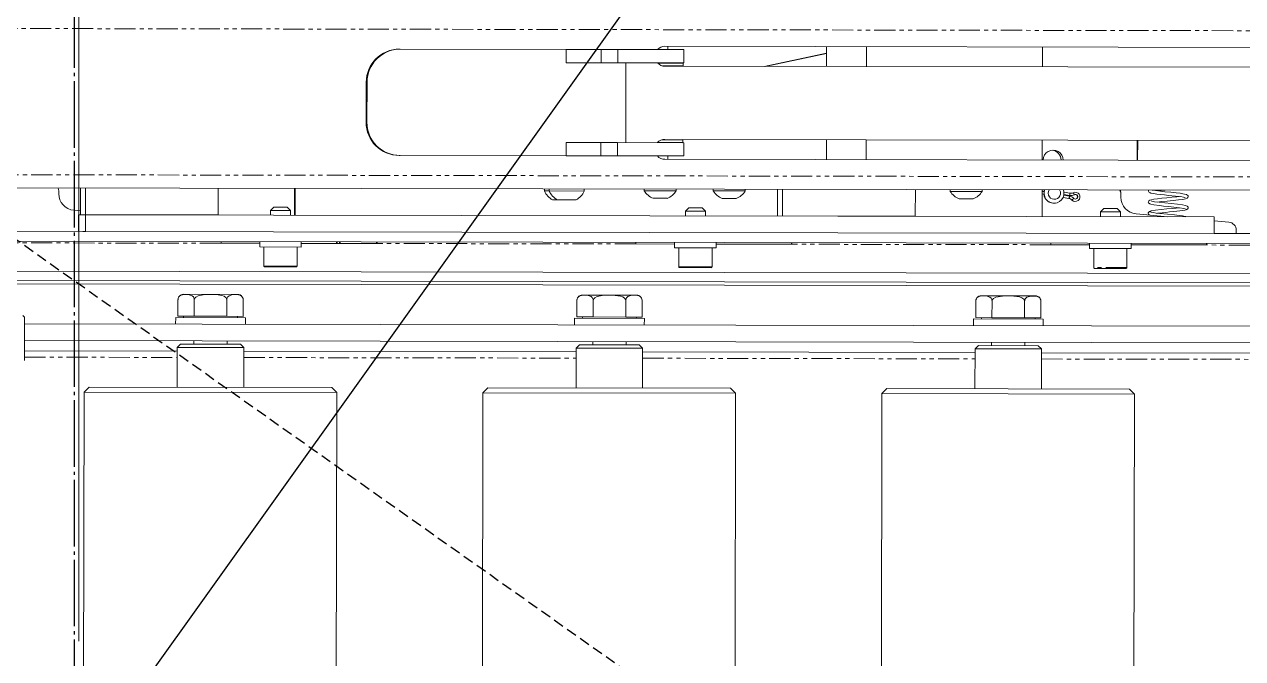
# Model space of a CAD drawing. Header units: millimetres. Extents: x -383313 to -161684, y -117025 to 99224.
# Drawn here: x -340529.2 to -340162.7, y -7487.9 to -7297 of the extents above; entities that cross this region are included whole.
import ezdxf

# ---------------------------------------------------------------- set-up
doc = ezdxf.new("R2010")
doc.units = ezdxf.units.MM
doc.header["$MEASUREMENT"] = 0
for name, pattern in [('AM_ISO08W050x2', [9, 6, -0.75, 1.5, -0.75]), ('NASCOSTA2', [4.7625, 3.175, -1.5875]), ('PHANTOM', [12.7, 6.35, -1.27, 1.27, -1.27, 1.27, -1.27]), ('PS-GOST2.303 5', [24, 20, -1.5, 1, -1.5])]:
    doc.linetypes.add(name, pattern=pattern)
doc.layers.get('Defpoints').update_dxf_attribs({"color": 31})
doc.layers.add('AM_5', color=3, linetype='Continuous', lineweight=25)
for name, color, linetype in [('P-0000', 7, 'Continuous'), ('P-4ECA', 7, 'Continuous'), ('PDF_Geometry', 7, 'Continuous'), ('PS_Оси', 5, 'PS-GOST2.303 5')]:
    doc.layers.add(name, color=color, linetype=linetype)
doc.dimstyles.new('AM_ISO', dxfattribs={"dimtxt": 3.5, "dimasz": 2.5, "dimexe": 1, "dimexo": 1, "dimgap": 1.5, "dimtad": 1, "dimdsep": 46, "dimtxsty": 'Standard', "dimcen": 0, "dimclrd": 256, "dimclre": 256, "dimclrt": 2, "dimadec": 0, "dimazin": 2, "dimtp": 0.1, "dimtm": 0.1, "dimtfac": 0.71, "dimtmove": 0, "dimatfit": 3, "dimfxl": 1, "dimtzin": 0, "dimlwd": -1, "dimlwe": -1, "dimarcsym": 0})

# ---------------------------------------------------------------- blocks, each defined once
blk = doc.blocks.new('A$Cf5759c35')
at = {"layer": 'PDF_Geometry', "color": 8, "lineweight": 13}
blk.add_lwpolyline([(17949.16, 10782.3), (17949.16, 11032.07)], dxfattribs=at)
blk = doc.blocks.new('*D168')
at = {"layer": 'AM_5', "transparency": 16777216}
for p, q in [((2170.33, 1608.77), (1662.33, 898.12)), ((438.77, -813.52), (1601.85, 813.52)), ((378.29, -898.12), (317.81, -982.73))]:
    blk.add_line(p, q, dxfattribs=at)
blk.add_arc((1020.31, 0), 1000, 324.74482, 56.67567, dxfattribs=at)
for points in [[(1648.23, 908.2), (1676.43, 888.04), (1601.85, 813.52)], [(364.19, -888.04), (392.39, -908.2), (438.77, -813.52)]]:
    blk.add_solid(points, dxfattribs=at)
at = {"layer": 'Defpoints', "color": 0, "transparency": 16777216}
for p in [(1601.85, 813.52), (438.77, -813.52)]:
    blk.add_point(p, dxfattribs=at)
at = {"layer": 'AM_5', "color": 6, "transparency": 16777216, "insert": (1863.47, 1380.69), "char_height": 156, "attachment_point": 5, "rotation": 54.4411}
blk.add_mtext('∅2000', dxfattribs=at)
blk = doc.blocks.new('A$C16512043')
at = {"color": 7, "linetype": 'PHANTOM', "lineweight": 0}
for p, q in [((718.27, 674.39), (178.98, 674.39)), ((477.36, 668.39), (477.36, 664.39)), ((482.35, 668.39), (482.35, 664.39)), ((406.68, 658.39), (406.78, 658.39)), ((406.78, 658.39), (406.94, 658.39)), ((406.68, 646.39), (406.78, 646.39)), ((406.78, 646.39), (406.94, 646.39)), ((477.36, 640.39), (477.36, 636.39)), ((482.35, 640.39), (482.35, 636.39)), ((178.98, 630.39), (718.27, 630.39)), ((618.38, 624.69), (618.3, 624.69)), ((363.11, 609.89), (154.47, 609.89)), ((487.94, 609.89), (410.04, 609.89)), ((612.78, 609.89), (534.88, 609.89)), ((736.12, 609.89), (659.72, 609.89)), ((380.99, 603.04), (375.99, 603.04)), ((385.99, 603.04), (380.99, 603.04)), ((505.83, 603.04), (500.83, 603.04)), ((510.83, 603.04), (505.83, 603.04)), ((635.66, 603.04), (625.66, 603.04)), ((304, 575.5), (350, 575.5)), ((370, 575.5), (470, 575.5)), ((490, 575.5), (590, 575.5)), ((610, 575.5), (710, 575.5))]:
    blk.add_line(p, q, dxfattribs=at)
at = {"color": 7, "linetype": 'Continuous', "lineweight": 15}
for p, q in [((416.77, 668.39), (416.93, 668.39)), ((416.93, 668.39), (466.86, 668.39)), ((466.86, 668.39), (466.86, 664.39)), ((477.36, 668.39), (466.86, 668.39)), ((482.35, 668.39), (477.36, 668.39)), ((502.28, 668.39), (482.35, 668.39)), ((496.56, 669.39), (716.27, 669.39)), ((497.46, 668.39), (497.46, 669.39)), ((502.28, 664.39), (502.28, 668.39)), ((526.41, 663.39), (545.18, 667.38)), ((526.67, 663.39), (545.18, 667.32)), ((545.18, 669.39), (545.18, 663.39)), ((557.18, 663.39), (557.18, 669.39)), ((610.13, 669.39), (610.13, 663.39)), ((477.36, 664.39), (466.86, 664.39)), ((482.35, 664.39), (477.36, 664.39)), ((502.28, 664.39), (482.35, 664.39)), ((484.84, 664.39), (484.84, 640.39)), ((502, 664.29), (494.42, 664.29)), ((495.8, 663.49), (502, 663.49)), ((502, 664.29), (501.9, 664.39)), ((501.9, 663.39), (502, 663.49)), ((502, 663.49), (502, 664.29)), ((716.27, 663.39), (496.56, 663.39)), ((406.68, 646.39), (406.68, 658.39)), ((406.78, 646.39), (406.78, 658.39)), ((406.78, 646.39), (406.78, 658.39)), ((406.94, 646.39), (406.94, 658.39)), ((466.86, 640.39), (466.86, 636.39)), ((477.36, 640.39), (466.86, 640.39)), ((482.35, 640.39), (477.36, 640.39)), ((502.28, 640.39), (482.35, 640.39)), ((494.42, 640.49), (502, 640.49)), ((502, 641.29), (495.8, 641.29)), ((496.56, 641.39), (716.27, 641.39)), ((502, 641.29), (501.9, 641.39)), ((501.9, 640.39), (502, 640.49)), ((502, 640.49), (502, 641.29)), ((502.28, 636.39), (502.28, 640.39)), ((545.18, 641.39), (545.18, 635.39)), ((557.18, 635.39), (557.18, 641.39)), ((610.13, 641.39), (610.13, 635.39)), ((638.64, 641.39), (638.64, 635.39)), ((638.83, 641.39), (638.83, 635.39)), ((416.77, 636.39), (416.93, 636.39)), ((466.86, 636.39), (416.93, 636.39)), ((477.36, 636.39), (466.86, 636.39)), ((482.35, 636.39), (477.36, 636.39)), ((502.28, 636.39), (482.35, 636.39)), ((716.27, 635.39), (496.56, 635.39)), ((497.46, 635.39), (497.46, 636.39)), ((718.07, 626.39), (178.78, 626.39)), ((314.25, 625.61), (314.25, 624.7)), ((320.77, 626.39), (320.77, 618.39)), ((322.3, 626.39), (322.3, 618.39)), ((362.25, 626.39), (362.25, 618.39)), ((385.17, 618.39), (385.17, 626.39)), ((385.42, 618.39), (385.42, 626.39)), ((460.4, 626.39), (460.4, 625.79)), ((461.84, 625.79), (460.4, 625.79)), ((461.84, 626.39), (461.84, 625.79)), ((472.34, 625.79), (461.84, 625.79)), ((464.29, 623.09), (462.85, 623.09)), ((465.33, 623.09), (464.29, 623.09)), ((469.89, 623.09), (465.33, 623.09)), ((472.34, 625.79), (472.34, 626.39)), ((490.39, 626.39), (490.39, 625.89)), ((490.75, 625.89), (490.39, 625.89)), ((499.99, 625.89), (490.75, 625.89)), ((495.99, 623.64), (493.09, 623.64)), ((497.29, 623.64), (495.99, 623.64)), ((499.99, 625.89), (499.99, 626.39)), ((511.17, 626.39), (511.17, 625.89)), ((511.54, 625.89), (511.17, 625.89)), ((520.77, 625.89), (511.54, 625.89)), ((516.78, 623.64), (513.87, 623.64)), ((518.07, 623.64), (516.78, 623.64)), ((520.77, 625.89), (520.77, 626.39)), ((530.49, 626.39), (530.49, 618.39)), ((532.03, 626.39), (532.03, 618.39)), ((571.97, 626.39), (571.97, 618.39)), ((582.46, 626.39), (582.46, 625.89)), ((582.83, 625.89), (582.46, 625.89)), ((592.06, 625.89), (582.83, 625.89)), ((588.07, 623.64), (585.16, 623.64)), ((589.36, 623.64), (588.07, 623.64)), ((592.06, 625.89), (592.06, 626.39)), ((610.13, 626.39), (610.13, 618.39)), ((610.75, 625.96), (610.13, 626.07)), ((610.75, 625.95), (610.13, 626.05)), ((610.72, 625.8), (610.13, 625.9)), ((610.13, 625.17), (610.67, 625.08)), ((616.42, 624.12), (618.19, 623.82)), ((618.35, 624.53), (616.65, 624.81)), ((618.38, 624.69), (616.67, 624.97)), ((618.3, 624.69), (616.67, 624.96)), ((618.46, 625.4), (616.69, 625.69)), ((618.68, 624.66), (618.76, 624.66)), ((633.65, 626.39), (633.65, 626.04)), ((633.83, 625.11), (633.83, 624.2)), ((318.81, 619.72), (320.77, 619.55)), ((378.99, 620.79), (377.99, 619.79)), ((377.99, 619.79), (377.99, 618.39)), ((380.99, 619.79), (377.99, 619.79)), ((380.99, 620.79), (378.99, 620.79)), ((382.99, 620.79), (380.99, 620.79)), ((383.99, 619.79), (380.99, 619.79)), ((383.99, 619.79), (382.99, 620.79)), ((383.99, 618.39), (383.99, 619.79)), ((503.83, 620.79), (502.83, 619.79)), ((502.83, 619.79), (502.83, 618.39)), ((505.83, 619.79), (502.83, 619.79)), ((505.83, 620.79), (503.83, 620.79)), ((507.83, 620.79), (505.83, 620.79)), ((508.83, 619.79), (505.83, 619.79)), ((508.83, 619.79), (507.83, 620.79)), ((508.83, 618.39), (508.83, 619.79)), ((613.6, 622.39), (613.71, 622.39)), ((628.66, 620.79), (627.66, 619.79)), ((627.66, 619.79), (627.66, 618.39)), ((633.66, 619.79), (627.66, 619.79)), ((632.66, 620.79), (628.66, 620.79)), ((633.66, 619.79), (632.66, 620.79)), ((633.66, 618.39), (633.66, 619.79)), ((320.25, 618.39), (320.25, 613.39)), ((320.25, 618.39), (322.3, 618.39)), ((320.77, 618.39), (322.3, 618.39)), ((322.3, 618.39), (362.25, 618.39)), ((322.3, 618.39), (322.3, 613.39)), ((322.3, 618.39), (661.86, 618.39)), ((532.03, 618.39), (571.97, 618.39)), ((638.39, 619.22), (647.97, 618.39)), ((661.86, 618.39), (661.86, 613.39)), ((661.86, 617.18), (666.26, 616.8)), ((154.47, 613.39), (321.53, 613.39)), ((321.53, 613.39), (322.3, 613.39)), ((322.3, 613.39), (661.86, 613.39)), ((661.86, 613.39), (736.99, 613.39)), ((668.54, 614.31), (668.54, 613.39)), ((154.47, 610.39), (736.99, 610.39)), ((363.11, 609.89), (374.74, 609.89)), ((374.74, 610.39), (374.74, 608.79)), ((374.74, 608.79), (387.24, 608.79)), ((375.99, 608.79), (375.99, 603.04)), ((385.99, 603.04), (385.99, 608.79)), ((387.24, 608.79), (387.24, 610.39)), ((387.24, 609.89), (410.04, 609.89)), ((397.87, 609.89), (397.87, 610.39)), ((398.06, 610.39), (398.06, 609.89)), ((398.72, 609.89), (398.72, 610.39)), ((398.9, 609.89), (398.9, 610.39)), ((409.89, 609.89), (409.89, 610.39)), ((487.94, 609.89), (499.58, 609.89)), ((499.58, 610.39), (499.58, 608.79)), ((499.58, 608.79), (512.08, 608.79)), ((500.83, 608.79), (500.83, 603.04)), ((510.83, 603.04), (510.83, 608.79)), ((512.08, 608.79), (512.08, 610.39)), ((512.08, 609.89), (534.88, 609.89)), ((534.73, 609.89), (534.73, 610.39)), ((612.78, 609.89), (624.41, 609.89)), ((624.41, 610.39), (624.41, 608.79)), ((624.41, 608.79), (636.91, 608.79)), ((625.66, 608.79), (625.66, 603.04)), ((635.66, 603.04), (635.66, 608.79)), ((636.91, 608.79), (636.91, 610.39)), ((636.91, 609.89), (659.72, 609.89)), ((659.56, 609.89), (659.56, 610.39)), ((726.86, 601.39), (164.6, 601.39)), ((380.99, 602.79), (376.24, 602.79)), ((385.74, 602.79), (380.99, 602.79)), ((505.83, 602.79), (501.08, 602.79)), ((510.58, 602.79), (505.83, 602.79)), ((635.41, 602.79), (625.91, 602.79)), ((151.89, 597.56), (731.76, 597.56)), ((731.76, 598.56), (151.91, 598.56)), ((368.15, 594.5), (351.85, 594.5)), ((488.15, 594.5), (471.85, 594.5)), ((608.15, 594.5), (591.85, 594.5)), ((350.19, 587.9), (350.19, 592.83)), ((355.09, 587.9), (355.09, 592.83)), ((364.91, 587.9), (364.91, 592.83)), ((369.81, 587.9), (369.81, 592.83)), ((470.19, 587.9), (470.19, 592.83)), ((475.09, 587.9), (475.09, 592.83)), ((484.91, 587.9), (484.91, 592.83)), ((489.81, 587.9), (489.81, 592.83)), ((590.19, 587.9), (590.19, 592.83)), ((595.09, 587.9), (595.09, 592.83)), ((604.91, 587.9), (604.91, 592.83)), ((609.81, 587.9), (609.81, 592.83)), ((304, 587.5), (303.5, 588)), ((304, 587.5), (304, 574.5)), ((349.5, 587.5), (349.5, 585.5)), ((370.5, 587.5), (349.5, 587.5)), ((350.19, 587.9), (355.09, 587.9)), ((351.9, 587.9), (351.9, 587.5)), ((364.91, 587.9), (355.09, 587.9)), ((369.81, 587.9), (364.91, 587.9)), ((368.1, 587.5), (368.1, 587.9)), ((370.5, 585.5), (370.5, 587.5)), ((469.5, 587.5), (469.5, 585.5)), ((490.5, 587.5), (469.5, 587.5)), ((470.19, 587.9), (475.09, 587.9)), ((471.9, 587.9), (471.9, 587.5)), ((484.91, 587.9), (475.09, 587.9)), ((489.81, 587.9), (484.91, 587.9)), ((488.1, 587.5), (488.1, 587.9)), ((490.5, 585.5), (490.5, 587.5)), ((589.5, 587.5), (589.5, 585.5)), ((610.5, 587.5), (589.5, 587.5)), ((590.19, 587.9), (595.09, 587.9)), ((591.9, 587.9), (591.9, 587.5)), ((604.91, 587.9), (595.09, 587.9)), ((609.81, 587.9), (604.91, 587.9)), ((608.1, 587.5), (608.1, 587.9)), ((610.5, 585.5), (610.5, 587.5)), ((810, 585.5), (304, 585.5)), ((810, 580.5), (304, 580.5)), ((351, 579.5), (350, 578.5)), ((351, 579.5), (369, 579.5)), ((355, 580.5), (355, 579.5)), ((365, 579.5), (365, 580.5)), ((370, 578.5), (369, 579.5)), ((471, 579.5), (470, 578.5)), ((471, 579.5), (489, 579.5)), ((475, 580.5), (475, 579.5)), ((485, 579.5), (485, 580.5)), ((490, 578.5), (489, 579.5)), ((591, 579.5), (590, 578.5)), ((591, 579.5), (609, 579.5)), ((595, 580.5), (595, 579.5)), ((605, 579.5), (605, 580.5)), ((610, 578.5), (609, 579.5)), ((304, 577.39), (350, 577.39)), ((350, 578.5), (350, 566.5)), ((350.19, 578.5), (350, 578.5)), ((370, 578.5), (350.19, 578.5)), ((370, 566.5), (370, 578.5)), ((370, 577.39), (470, 577.39)), ((470, 578.5), (470, 566.5)), ((470.19, 578.5), (470, 578.5)), ((490, 578.5), (470.19, 578.5)), ((490, 566.5), (490, 578.5)), ((490, 577.39), (590, 577.39)), ((590, 578.5), (590, 566.5)), ((590.19, 578.5), (590, 578.5)), ((610, 578.5), (590.19, 578.5)), ((610, 566.5), (610, 578.5)), ((610, 577.39), (710, 577.39)), ((323.5, 566.5), (322, 565)), ((322, 565), (322, -532)), ((398, 565), (322, 565)), ((396.5, 566.5), (323.5, 566.5)), ((398, 565), (396.5, 566.5)), ((398, -532), (398, 565)), ((443.5, 566.5), (442, 565)), ((442, 565), (442, -532)), ((518, 565), (442, 565)), ((516.5, 566.5), (443.5, 566.5)), ((518, 565), (516.5, 566.5)), ((518, -532), (518, 565)), ((563.5, 566.5), (562, 565)), ((562, 565), (562, -532)), ((638, 565), (562, 565)), ((636.5, 566.5), (563.5, 566.5)), ((638, 565), (636.5, 566.5)), ((638, -532), (638, 565))]:
    blk.add_line(p, q, dxfattribs=at)
at = {"color": 7, "linetype": 'Continuous', "lineweight": 15, "flags": 128}
for points in [[(610.64, 625.82), (610.65, 625.91), (610.66, 625.96)], [(615.63, 625.09), (615.61, 625.81), (615.36, 626.39)], [(616.53, 626.39), (616.65, 625.94), (616.66, 624.9)], [(651.3, 624.46), (650.66, 624.39), (649.18, 624.23), (647.64, 624.08), (646.16, 623.93), (644.83, 623.78), (643.74, 623.64), (642.97, 623.49), (642.51, 623.35), (642.25, 623.19), (642.09, 622.97), (642.06, 622.76), (642.14, 622.51), (642.49, 622.22), (642.85, 622.1), (643.68, 621.94), (645.38, 621.71), (646.64, 621.58), (648.15, 621.43), (649.79, 621.27), (651.4, 621.09), (652.71, 620.89), (653.41, 620.69)], [(642.13, 626.39), (642.07, 626.25), (642.07, 626.02), (642.17, 625.82), (642.33, 625.66), (642.74, 625.5)], [(642.47, 625.61), (642.84, 625.45), (643.58, 625.31), (644.58, 625.17), (645.73, 625.03), (646.93, 624.91), (648.11, 624.8), (650.19, 624.59), (651.7, 624.42), (652.63, 624.28), (653.05, 624.19), (653.13, 624.19)], [(644.82, 622.78), (645.95, 622.91), (647.78, 623.09), (649.58, 623.27), (651.18, 623.44), (652.43, 623.61), (653.27, 623.78), (653.72, 623.95), (653.95, 624.16), (654.04, 624.35), (654, 624.65), (653.51, 625.07), (652.97, 625.21), (652.45, 625.3), (651.63, 625.42), (650.44, 625.56), (648.87, 625.72), (647.01, 625.9), (645.07, 626.11), (644.19, 626.22), (643.45, 626.34), (643.22, 626.39)], [(642.66, 620.03), (642.38, 619.94), (642.18, 619.76), (642.07, 619.54), (642.06, 619.31), (642.15, 619.11), (642.3, 618.96), (642.54, 618.86)], [(651.31, 621.1), (650.45, 621), (649.19, 620.87), (647.64, 620.72), (645.92, 620.55), (644.25, 620.35), (642.96, 620.14), (642.58, 620.02), (642.43, 619.9)], [(653.31, 618.39), (653.22, 618.43), (652.36, 618.6), (651.39, 618.73), (649.9, 618.9), (647.88, 619.1), (646.73, 619.21), (645.56, 619.33), (644.46, 619.46), (643.54, 619.6), (642.9, 619.75), (642.67, 619.9)], [(653.47, 620.51), (653.69, 620.57), (653.85, 620.69), (654.02, 620.93), (654.05, 621.12), (654.02, 621.27), (653.79, 621.55), (653.25, 621.78), (652.31, 621.97), (650.84, 622.16), (648.97, 622.35), (647.03, 622.54), (645.28, 622.72), (643.91, 622.89), (643.15, 623.03), (642.97, 623.05)], [(644.81, 619.42), (645.2, 619.47), (646.21, 619.58), (647.3, 619.69), (648.42, 619.8), (649.54, 619.91), (650.61, 620.02), (651.57, 620.13), (652.4, 620.25), (653.05, 620.36), (653.48, 620.48), (653.7, 620.6), (653.69, 620.67)], [(355.09, 592.83), (355.07, 593.12), (355, 593.38), (354.83, 593.72), (354.46, 594.09), (353.28, 594.44), (351.57, 594.38), (351.09, 594.24), (350.56, 593.86), (350.38, 593.6), (350.24, 593.26), (350.19, 592.97), (350.19, 592.83)], [(355.09, 592.83), (355.13, 593.09), (355.26, 593.35), (355.57, 593.68), (356.25, 594.05), (358.28, 594.42), (360, 594.46), (361.67, 594.42), (363.33, 594.18), (364.03, 593.93), (364.64, 593.48), (364.82, 593.2), (364.91, 592.87), (364.91, 592.83)], [(364.91, 592.83), (364.93, 593.12), (365, 593.38), (365.17, 593.72), (365.54, 594.09), (366.72, 594.44), (368.43, 594.38), (368.91, 594.24), (369.44, 593.86), (369.62, 593.6), (369.76, 593.26), (369.81, 592.97), (369.81, 592.83)], [(475.09, 592.83), (475.07, 593.12), (475, 593.38), (474.83, 593.72), (474.46, 594.09), (473.28, 594.44), (471.57, 594.38), (471.09, 594.24), (470.56, 593.86), (470.38, 593.6), (470.24, 593.26), (470.19, 592.97), (470.19, 592.83)], [(475.09, 592.83), (475.13, 593.09), (475.26, 593.35), (475.57, 593.68), (476.25, 594.05), (478.28, 594.42), (480, 594.46), (481.67, 594.42), (483.33, 594.18), (484.03, 593.93), (484.64, 593.48), (484.82, 593.2), (484.91, 592.87), (484.91, 592.83)], [(484.91, 592.83), (484.93, 593.12), (485, 593.38), (485.17, 593.72), (485.54, 594.09), (486.72, 594.44), (488.43, 594.38), (488.91, 594.24), (489.44, 593.86), (489.62, 593.6), (489.76, 593.26), (489.81, 592.97), (489.81, 592.83)], [(595.09, 592.83), (595.07, 593.12), (595, 593.38), (594.83, 593.72), (594.46, 594.09), (593.28, 594.44), (591.57, 594.38), (591.09, 594.24), (590.56, 593.86), (590.38, 593.6), (590.24, 593.26), (590.19, 592.97), (590.19, 592.83)], [(595.09, 592.83), (595.13, 593.09), (595.26, 593.35), (595.57, 593.68), (596.25, 594.05), (598.28, 594.42), (600, 594.46), (601.67, 594.42), (603.33, 594.18), (604.03, 593.93), (604.64, 593.48), (604.82, 593.2), (604.91, 592.87), (604.91, 592.83)], [(604.91, 592.83), (604.93, 593.12), (605, 593.38), (605.17, 593.72), (605.54, 594.09), (606.72, 594.44), (608.43, 594.38), (608.91, 594.24), (609.44, 593.86), (609.62, 593.6), (609.76, 593.26), (609.81, 592.97), (609.81, 592.83)]]:
    blk.add_lwpolyline(points, dxfattribs=at)
at = {"color": 7, "linetype": 'Continuous', "lineweight": 15}
for centre, radius, start, end in [((416.68, 658.4), 9.99, 90.0378, 180.0377), ((416.78, 658.4), 9.99, 90.0378, 180.0377), ((416.78, 658.4), 9.99, 90.0378, 180.0377), ((416.93, 658.4), 9.99, 90.0378, 180.0377), ((496.56, 666.4), 2.99, 90.0104, 138.2356), ((496.56, 666.38), 2.99, 221.7644, 269.9896), ((416.68, 646.38), 9.99, 179.9623, 269.9622), ((416.78, 646.38), 9.99, 179.9623, 269.9622), ((416.78, 646.38), 9.99, 179.9623, 269.9622), ((416.93, 646.38), 9.99, 179.9623, 269.9622), ((496.56, 638.4), 2.99, 90.0104, 138.2356), ((613.43, 635.39), 3, 359.9429, 180.0571), ((612.77, 635.39), 3, 359.964, 83.6706), ((496.56, 638.38), 2.99, 221.7644, 269.9896), ((311.75, 625.61), 2.5, 0.0293, 18.0768), ((319.25, 624.7), 5, 179.9966, 264.9882), ((465.65, 628.09), 5.73, 203.6792, 240.7625), ((467.09, 628.09), 5.73, 203.6792, 240.7625), ((467.09, 628.09), 5.73, 299.2375, 336.3208), ((495.19, 628.9), 5.67, 212.134, 248.2549), ((495.19, 628.9), 5.67, 291.7451, 327.866), ((515.97, 628.9), 5.67, 212.134, 248.2549), ((515.97, 628.9), 5.67, 291.7451, 327.866), ((587.26, 628.9), 5.67, 212.134, 248.2549), ((587.26, 628.9), 5.67, 291.7451, 327.866), ((613.61, 625.39), 3, 185.8321, 269.9579), ((626.5, 623.46), 15.92, 169.4042, 174.1427), ((613.71, 625.39), 3, 160.4689, 350.5557), ((613.81, 625.39), 1.84, 147.1229, 350.5444), ((617.93, 622.25), 1.6, 43.6161, 80.5101), ((618.68, 626.97), 2.31, 260.52, 270), ((617.97, 622.25), 2.32, 43.618, 80.5145), ((618.76, 626.97), 2.31, 260.5215, 297.4365), ((618.72, 626.97), 1.59, 260.522, 297.4383), ((620.1, 624.31), 1.4, 223.6614, 117.41), ((620.14, 624.31), 0.68, 223.7089, 117.3804), ((620.06, 624.31), 0.68, 273.5066, 86.4934), ((631.33, 625.11), 2.5, 0.0277, 30.6721), ((638.83, 624.2), 5, 179.9966, 264.9882), ((655.37, 538.3), 88.48, 95.3459, 96.8568), ((666.04, 614.31), 2.5, 359.9966, 84.9882), ((365.56, 610.01), 2.46, 171.2218, 182.9057), ((412.5, 610.01), 2.46, 171.2218, 182.9057), ((490.4, 610.01), 2.46, 171.2218, 182.9057), ((537.34, 610.01), 2.46, 171.2218, 182.9057), ((615.23, 610.01), 2.46, 171.2218, 182.9057), ((662.17, 610.01), 2.46, 171.2218, 182.9057), ((376.24, 603.04), 0.25, 180, 270), ((385.74, 603.04), 0.25, 270, 0), ((501.08, 603.04), 0.25, 180, 270), ((510.58, 603.04), 0.25, 270, 0), ((625.91, 603.04), 0.25, 180, 270), ((635.41, 603.04), 0.25, 270, 0), ((351.85, 592.83), 1.67, 90, 140.9756), ((368.15, 592.83), 1.67, 39.9532, 90), ((471.85, 592.83), 1.67, 90, 140.9756), ((488.15, 592.83), 1.67, 39.9532, 90), ((591.85, 592.83), 1.67, 90, 140.9756), ((608.15, 592.83), 1.67, 39.9532, 90), ((351.85, 592.83), 1.67, 161.0498, 184.6273), ((471.85, 592.83), 1.67, 161.0498, 184.6273), ((591.85, 592.83), 1.67, 161.0498, 184.6273)]:
    blk.add_arc(centre, radius, start, end, dxfattribs=at)
at = {"color": 7, "linetype": 'PHANTOM', "lineweight": 0}
for centre, radius, start, end in [((615.36, 624.83), 3.01, 340.4005, 354.291), ((615.06, 625.41), 3.4, 347.7138, 359.7838), ((616.35, 627.01), 4.57, 306.7665, 316.1727), ((616.65, 623.49), 3.48, 24.1304, 36.3433)]:
    blk.add_arc(centre, radius, start, end, dxfattribs=at)
at = {"layer": 'P-4ECA', "color": 1, "linetype": 'NASCOSTA2'}
blk.add_arc((0, 0), 1000, 35.86089, 144.13911, dxfattribs=at)
blk = doc.blocks.new('A$C11CE3AA3')
at = {"layer": 'P-0000', "color": 7, "linetype": 'AM_ISO08W050x2'}
blk.add_blockref('A$C16512043', (0, 0), dxfattribs=at)
blk = doc.blocks.new('A$C48DD7FF4')
at = {"layer": 'P-0000', "color": 7, "linetype": 'AM_ISO08W050x2', "rotation": 90}
blk.add_blockref('A$C11CE3AA3', (0, 0), dxfattribs=at)
blk = doc.blocks.new('A$C85faf101')
at = {"layer": 'P-0000', "color": 6, "linetype": 'NASCOSTA2'}
blk.add_line((310.51, 1326.37, 5), (1620.31, 400), dxfattribs=at)
at = {"layer": 'P-0000', "color": 7, "linetype": 'AM_ISO08W050x2', "rotation": 269.8977813728555}
blk.add_blockref('A$C48DD7FF4', (1020.31, 0, 5), dxfattribs=at)
at = {"layer": 'AM_5'}
dim = blk.add_diameter_dim_2p(p1=(438.77, -813.52), p2=(1601.85, 813.52), dimstyle='AM_ISO', override={"dimscale": 13, "dimtxt": 12, "dimasz": 8, "dimexe": 3, "dimgap": 3, "dimdec": 0, "dimclrt": 6, "dimarcsym": 1}, dxfattribs=at)
dim.commit()
dim.dimension.update_dxf_attribs({"geometry": '*D168', "text_midpoint": (1958.65, 1312.65), "dimtype": 131})

msp = doc.modelspace()

# ---------------------------------------------------------------- linework, layer by layer
at = {"layer": 'PS_Оси'}
msp.add_lwpolyline([(-340514.05882, -24012.91133), (-340514.05882, -23582.0977), (-340514.05882, -17582.0977), (-340514.05882, -11582.0977), (-340514.05882, -5582.0977), (-340514.05882, -582.3977), (-340514.05882, 2825.4576)], dxfattribs=at)

# ---------------------------------------------------------------- block references
at = {"ltscale": 100}
for name, p in [('A$Cf5759c35', (-358461.97282, -18264.93104)), ('A$C85faf101', (-341854.51332, -7972.09281))]:
    msp.add_blockref(name, p, dxfattribs=at)

doc.saveas('drawing.dxf')
